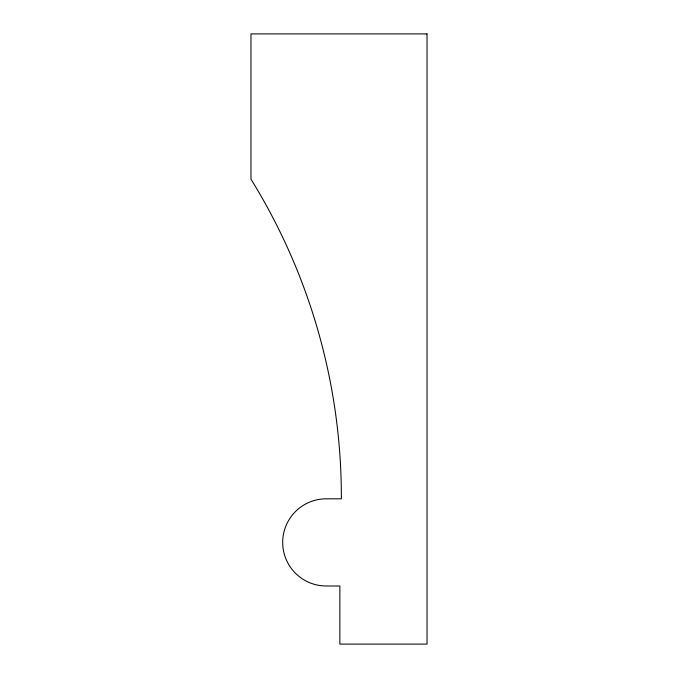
<?xml version="1.0" encoding="UTF-8"?>
<svg xmlns="http://www.w3.org/2000/svg" width="678" height="678" viewBox="0 0 678 678"><rect width="100%" height="100%" fill="white"/><g stroke="black" fill="none" stroke-linecap="round" stroke-linejoin="round"><path stroke-width="1.02" d="M427.03 33.9L250.97 33.9L250.97 179.187A603.878 603.878 0 0 1 341.356 498.813L326.152 498.813A43.587 43.587 0 0 0 282.684 542.4A43.587 43.587 0 0 0 326.152 585.987L339.864 585.987L339.864 644.1L427.03 644.1L427.03 33.9"/></g></svg>
